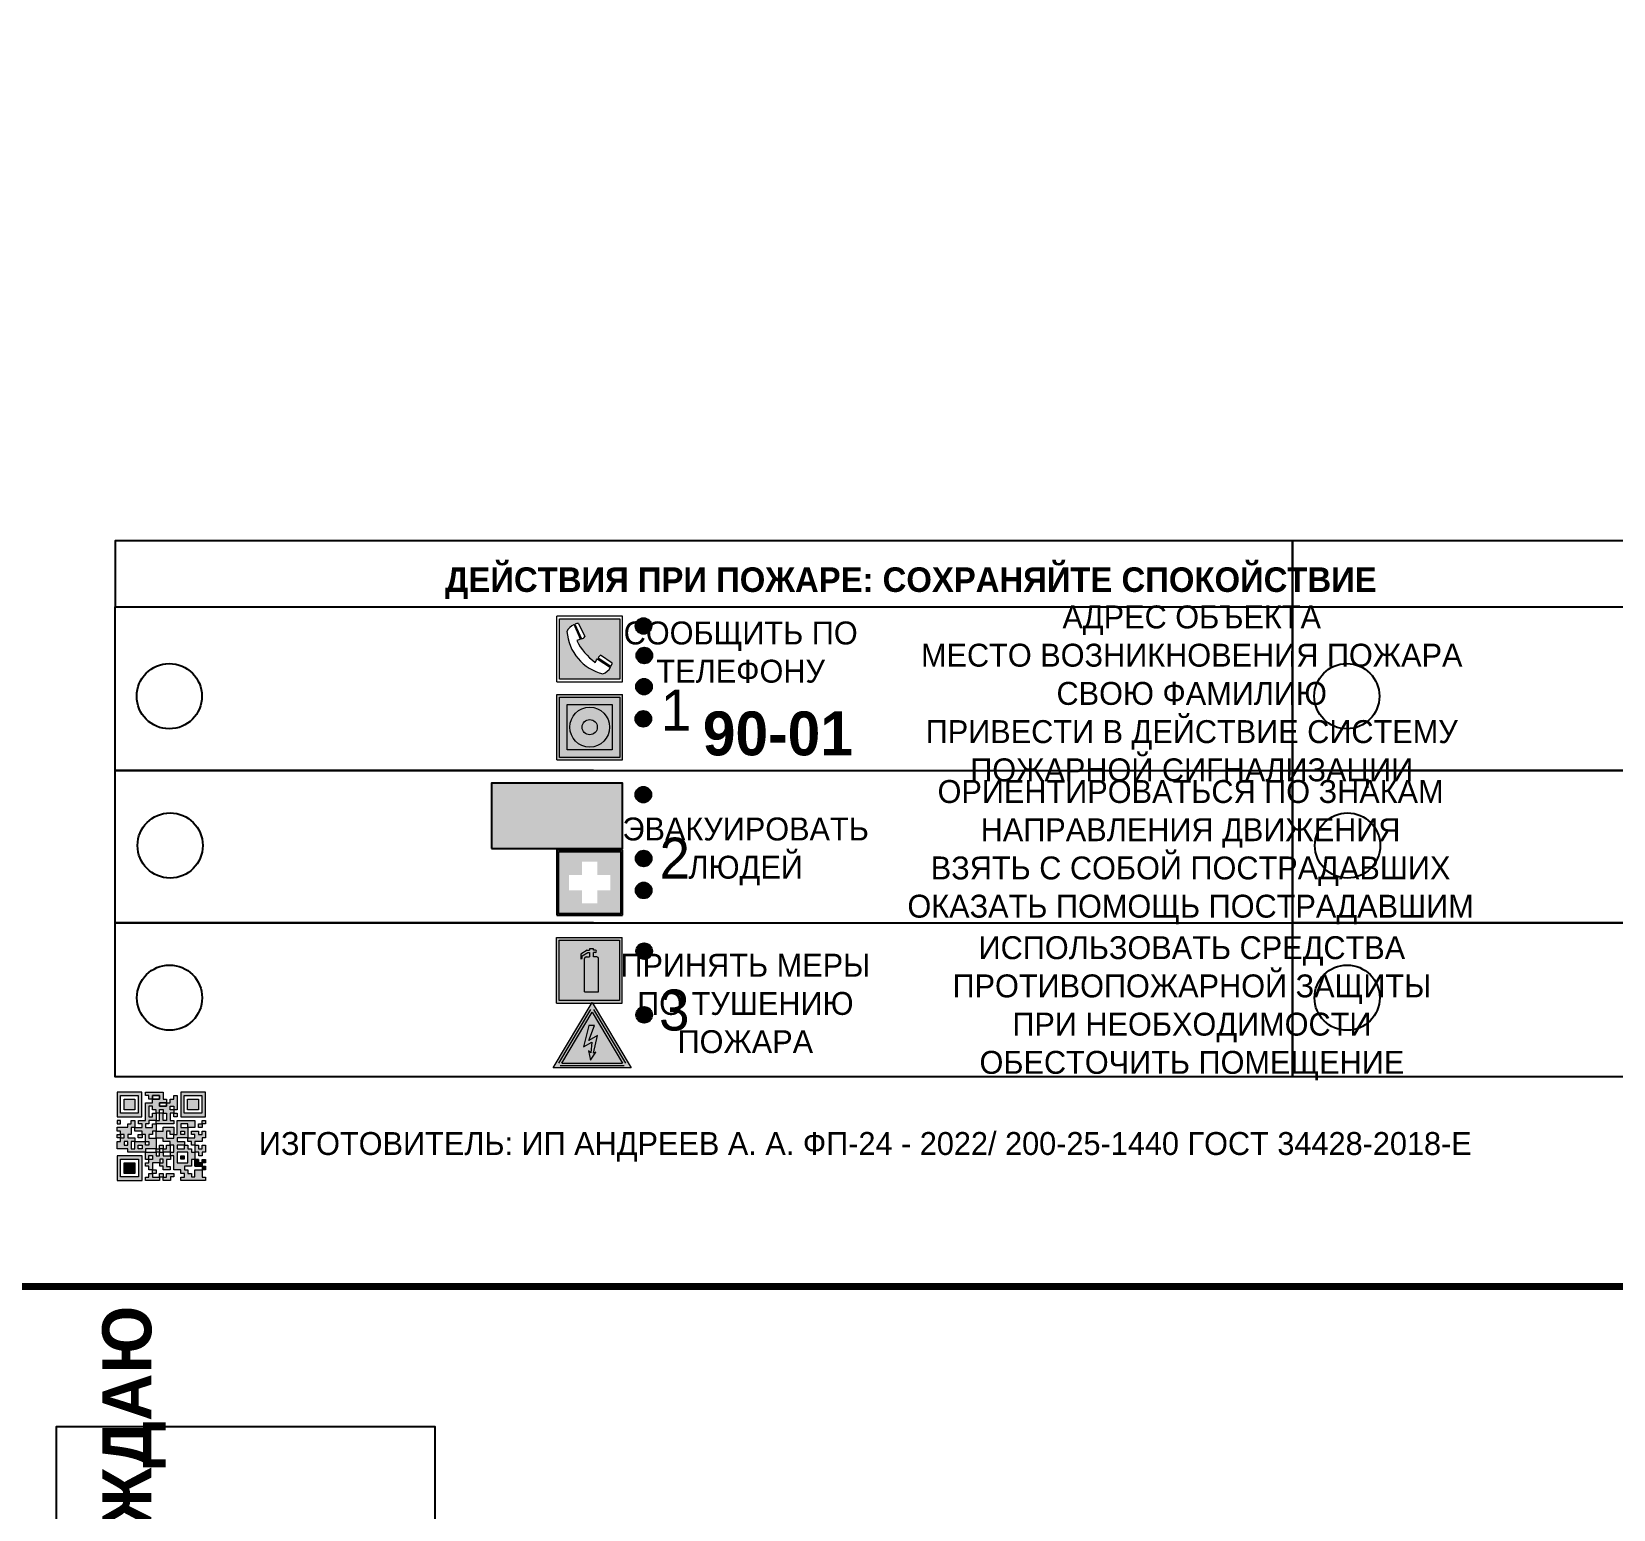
# Model space of a CAD drawing. Header units: millimetres. Extents: x 13114 to 67229, y 22859 to 38520.
# Drawn here: x 24054.3 to 24247.4, y 31263.4 to 31443.8 of the extents above; entities that cross this region are included whole.
import ezdxf

# ---------------------------------------------------------------- set-up
doc = ezdxf.new("R2010")
doc.units = ezdxf.units.MM
doc.styles.add('обычный', font='arial.ttf')

# ---------------------------------------------------------------- blocks, each defined once
blk = doc.blocks.new('A$C3E6D3DDE')
at = {"lineweight": 5}
h = blk.add_hatch(color=40, dxfattribs=at)
h.paths.add_polyline_path([(24.1, 1.45), (16.46, -11.35), (31.74, -11.35)])
h.paths.add_polyline_path([(24.09, -0.46), (30.03, -10.41), (18.14, -10.41)], flags=16)
h.paths.add_polyline_path([(24.54, -3.08), (23.41, -6.02), (25.13, -5.01), (24.33, -8.5), (24.82, -8.27), (23.79, -9.86), (23.4, -8.04), (23.8, -8.43), (24.04, -6.29), (22.39, -7.25), (23.44, -3.08)], flags=0)
h = blk.add_hatch(color=256, dxfattribs=at)
h.paths.add_polyline_path([(24.37, 0.03, 0.567511), (23.82, 0.03), (17.59, -10.4, 0.582454), (17.86, -10.88), (30.32, -10.88, 0.582149), (30.6, -10.4)])
h.paths.add_polyline_path([(24.09, -0.46), (18.14, -10.41), (30.03, -10.41)], flags=16)
h.paths.add_polyline_path([(24.54, -3.08), (23.41, -6.02), (25.13, -5.01), (24.33, -8.5), (24.82, -8.27), (23.79, -9.86), (23.4, -8.04), (23.8, -8.43), (24.04, -6.29), (22.39, -7.25), (23.44, -3.08)], flags=0)
h = blk.add_hatch(color=40, dxfattribs=at)
h.paths.add_polyline_path([(24.09, -0.46), (18.14, -10.41), (30.03, -10.41)])
h.paths.add_polyline_path([(24.82, -8.27), (23.79, -9.86), (23.4, -8.04), (23.8, -8.43), (24.04, -6.29), (22.39, -7.25), (23.44, -3.08), (24.54, -3.08), (23.41, -6.02), (25.13, -5.01), (24.33, -8.5)], flags=16)
at = {"color": 40, "lineweight": 5}
for p, q in [((16.46, -11.35), (24.1, 1.45)), ((24.1, 1.45), (31.74, -11.35))]:
    blk.add_line(p, q, dxfattribs=at)
at = {"lineweight": 5}
for p, q in [((17.59, -10.4), (23.82, 0.03)), ((24.37, 0.03), (30.6, -10.4)), ((18.14, -10.41), (24.09, -0.46)), ((23.44, -3.08), (22.39, -7.25)), ((23.41, -6.02), (24.54, -3.08)), ((24.54, -3.08), (23.44, -3.08)), ((24.09, -0.46), (30.03, -10.41)), ((25.13, -5.01), (23.41, -6.02)), ((24.33, -8.5), (25.13, -5.01)), ((22.39, -7.25), (24.04, -6.29)), ((23.8, -8.43), (23.4, -8.04)), ((23.4, -8.04), (23.79, -9.86)), ((23.79, -9.86), (24.82, -8.27)), ((24.04, -6.29), (23.8, -8.43)), ((24.82, -8.27), (24.33, -8.5)), ((17.86, -10.88), (30.32, -10.88)), ((18.14, -10.41), (30.03, -10.41))]:
    blk.add_line(p, q, dxfattribs=at)
at = {"color": 50, "lineweight": 5}
blk.add_line((31.74, -11.35), (16.46, -11.35), dxfattribs=at)
blk = doc.blocks.new('QR')
at = {"lineweight": 0}
h = blk.add_hatch(color=256, dxfattribs=at)
h.dxf.hatch_style = 1
h.paths.add_polyline_path([(9241.16, 2687.38), (9242.01, 2687.38), (9242.01, 2687.83), (9241.59, 2687.83), (9241.59, 2688.68), (9239.45, 2688.68), (9239.45, 2688.25), (9239.86, 2688.25), (9239.86, 2687.83), (9240.29, 2687.83), (9240.29, 2688.25), (9241.16, 2688.25), (9241.16, 2687.83), (9240.29, 2687.83), (9240.29, 2687.38), (9239.45, 2687.38), (9239.45, 2685.22), (9238.57, 2685.22), (9238.57, 2684.8), (9239.02, 2684.8), (9239.02, 2684.37), (9238.13, 2684.37), (9238.13, 2683.92), (9239.02, 2683.92), (9239.02, 2683.5), (9239.44, 2683.5), (9239.44, 2682.64), (9239.87, 2682.64), (9239.87, 2682.18), (9239.44, 2682.18), (9239.44, 2682.64), (9238.13, 2682.64), (9238.13, 2681.76), (9237.71, 2681.76), (9237.71, 2682.64), (9238.13, 2682.64), (9238.13, 2683.07), (9237.27, 2683.07), (9237.27, 2683.51), (9237.71, 2683.51), (9237.71, 2684.37), (9238.13, 2684.37), (9238.13, 2685.22), (9237.71, 2685.22), (9237.71, 2684.8), (9237.28, 2684.8), (9237.28, 2684.38), (9235.98, 2684.38), (9235.98, 2683.92), (9236.4, 2683.92), (9236.4, 2683.49), (9236.84, 2683.49), (9236.84, 2683.07), (9236.4, 2683.07), (9236.4, 2682.64), (9235.98, 2682.64), (9235.98, 2681.76), (9237.29, 2681.76), (9237.29, 2681.33), (9239.43, 2681.33), (9239.43, 2681.76), (9240.74, 2681.76), (9240.74, 2683.05), (9239.87, 2683.05), (9239.87, 2683.5), (9240.29, 2683.5), (9240.29, 2683.91), (9240.74, 2683.91), (9240.74, 2684.81), (9240.29, 2684.81), (9240.29, 2684.79), (9240.29, 2684.37), (9239.45, 2684.37), (9239.45, 2684.8), (9239.87, 2684.8), (9239.87, 2685.21), (9240.74, 2685.21), (9240.74, 2686.1), (9240.29, 2686.1), (9240.29, 2685.64), (9239.86, 2685.64), (9239.86, 2686.95), (9240.29, 2686.95), (9240.29, 2686.52), (9240.74, 2686.52), (9240.74, 2686.1), (9241.16, 2686.1), (9241.16, 2686.53), (9241.59, 2686.53), (9241.59, 2686.1), (9242.02, 2686.1), (9242.02, 2685.21), (9241.59, 2685.21), (9241.59, 2686.1), (9241.16, 2686.1), (9241.16, 2685.21), (9240.74, 2685.21), (9240.74, 2684.81), (9242.89, 2684.81), (9242.89, 2685.22), (9242.47, 2685.22), (9242.47, 2686.11), (9242.89, 2686.11), (9242.89, 2686.52), (9242.46, 2686.52), (9242.46, 2686.95), (9242.89, 2686.95), (9242.89, 2686.52), (9243.32, 2686.52), (9243.32, 2688.26), (9242.9, 2688.26), (9242.9, 2687.83), (9242.47, 2687.83), (9242.47, 2687.38), (9242.01, 2687.38), (9242.01, 2686.94), (9241.16, 2686.94)])
h.paths.add_polyline_path([(9239.02, 2682.18), (9239.02, 2681.76), (9238.54, 2681.76), (9238.54, 2682.18)], flags=16)
h.paths.add_polyline_path([(9237.27, 2682.65), (9237.27, 2682.19), (9236.83, 2682.19), (9236.83, 2682.65)], flags=16)
h = blk.add_hatch(color=256, dxfattribs=at)
h.dxf.hatch_style = 1
h.paths.add_polyline_path([(9238.15, 2687.83), (9236.83, 2687.83), (9236.83, 2686.52), (9238.15, 2686.52)], flags=0)
h.paths.add_polyline_path([(9239.01, 2685.65), (9239.01, 2688.68), (9235.98, 2688.68), (9235.98, 2685.65)])
h.paths.add_polyline_path([(9236.41, 2686.1), (9236.41, 2688.26), (9238.56, 2688.26), (9238.56, 2686.1)], flags=16)
h.paths.add_polyline_path([(9236.83, 2686.52), (9236.83, 2687.83), (9238.15, 2687.83), (9238.15, 2686.52)], flags=0)
h = blk.add_hatch(color=256, dxfattribs=at)
h.dxf.hatch_style = 1
h.paths.add_polyline_path([(9238.15, 2686.52), (9238.15, 2687.83), (9236.83, 2687.83), (9236.83, 2686.52)])
h.paths.add_polyline_path([(9245.91, 2686.52), (9245.91, 2687.83), (9244.59, 2687.83), (9244.59, 2686.52)], flags=0)
h.paths.add_polyline_path([(9246.77, 2685.65), (9246.77, 2688.68), (9243.74, 2688.68), (9243.74, 2685.65)])
h.paths.add_polyline_path([(9244.17, 2686.1), (9244.17, 2688.26), (9246.32, 2688.26), (9246.32, 2686.1)], flags=16)
h.paths.add_polyline_path([(9244.59, 2686.52), (9244.59, 2687.83), (9245.91, 2687.83), (9245.91, 2686.52)], flags=0)
h = blk.add_hatch(color=256, dxfattribs=at)
h.dxf.hatch_style = 1
h.paths.add_polyline_path([(9240.75, 2681.76), (9240.75, 2681.35), (9241.17, 2681.35), (9241.17, 2681.76)])
h.paths.add_polyline_path([(9241.6, 2682.18), (9241.17, 2682.18), (9241.17, 2681.76), (9241.6, 2681.76)])
h.paths.add_polyline_path([(9242.47, 2681.34), (9242.47, 2682.19), (9242.02, 2682.19), (9242.02, 2681.76), (9241.6, 2681.76), (9241.6, 2681.34)])
h.paths.add_polyline_path([(9239.87, 2678.3), (9239.44, 2678.3), (9239.44, 2677.89), (9241.17, 2677.89), (9241.17, 2678.3), (9240.28, 2678.3), (9240.28, 2678.73), (9239.87, 2678.73)])
h.paths.add_polyline_path([(9240.75, 2678.73), (9240.75, 2679.19), (9240.28, 2679.19), (9240.28, 2678.73)])
h.paths.add_polyline_path([(9241.6, 2678.73), (9241.17, 2678.73), (9241.17, 2678.3), (9241.6, 2678.3)])
h.paths.add_polyline_path([(9242.02, 2678.3), (9241.6, 2678.3), (9241.6, 2677.89), (9242.48, 2677.89), (9242.48, 2678.31), (9242.9, 2678.31), (9242.9, 2678.73), (9242.02, 2678.73)])
h.paths.add_polyline_path([(9246.36, 2684.37), (9246.36, 2684.79), (9245.93, 2684.79), (9245.93, 2684.37)])
h.paths.add_polyline_path([(9246.78, 2685.2), (9246.36, 2685.2), (9246.36, 2684.79), (9246.78, 2684.79)])
h.paths.add_polyline_path([(9245.91, 2687.83), (9244.59, 2687.83), (9244.59, 2686.52), (9245.91, 2686.52)])
h = blk.add_hatch(color=256, dxfattribs=at)
h.dxf.hatch_style = 1
h.paths.add_polyline_path([(9243.32, 2686.11), (9242.89, 2686.11), (9242.89, 2685.64), (9243.32, 2685.64)])
h.paths.add_polyline_path([(9239.02, 2683.07), (9239.02, 2683.5), (9238.56, 2683.5), (9238.56, 2683.07)])
h.paths.add_polyline_path([(9236.4, 2684.8), (9236.4, 2685.22), (9235.98, 2685.22), (9235.98, 2684.8)])
h.paths.add_polyline_path([(9236.4, 2683.07), (9236.4, 2683.49), (9235.98, 2683.49), (9235.98, 2683.07)])
h = blk.add_hatch(color=256, dxfattribs=at)
h.dxf.hatch_style = 1
h.paths.add_polyline_path([(9243.32, 2682.64), (9243.32, 2683.07), (9244.62, 2683.07), (9244.62, 2684.37), (9243.74, 2684.37), (9243.74, 2684.8), (9244.62, 2684.8), (9244.62, 2684.37), (9245.48, 2684.37), (9245.48, 2685.22), (9243.32, 2685.22), (9243.32, 2683.5), (9242.89, 2683.5), (9242.89, 2683.06), (9242.01, 2683.06), (9242.01, 2683.91), (9242.47, 2683.91), (9242.47, 2683.5), (9242.89, 2683.5), (9242.89, 2684.38), (9241.59, 2684.38), (9241.59, 2683.91), (9240.74, 2683.91), (9240.74, 2683.05), (9241.59, 2683.05), (9241.59, 2682.64), (9242.47, 2682.64), (9242.47, 2682.19), (9242.91, 2682.19), (9242.91, 2681.34), (9242.48, 2681.34), (9242.48, 2680.91), (9242.91, 2680.91), (9242.91, 2679.17), (9243.75, 2679.17), (9243.75, 2678.73), (9244.2, 2678.73), (9244.2, 2678.3), (9243.75, 2678.3), (9243.75, 2677.88), (9246.78, 2677.88), (9246.78, 2678.3), (9246.35, 2678.3), (9246.35, 2679.19), (9245.48, 2679.19), (9245.48, 2678.31), (9245.05, 2678.31), (9245.05, 2678.73), (9244.62, 2678.73), (9244.62, 2679.19), (9244.2, 2679.19), (9244.2, 2679.61), (9245.05, 2679.61), (9245.05, 2680.46), (9245.48, 2680.46), (9245.48, 2681.34), (9245.04, 2681.34), (9245.04, 2681.76), (9244.63, 2681.76), (9244.63, 2682.19), (9244.21, 2682.19), (9244.21, 2681.76), (9243.32, 2681.76), (9243.32, 2682.19), (9244.21, 2682.19), (9244.21, 2682.64)])
h.paths.add_polyline_path([(9243.75, 2683.49), (9243.75, 2683.92), (9244.21, 2683.92), (9244.21, 2683.49)], flags=16)
h.paths.add_polyline_path([(9243.32, 2681.34), (9244.63, 2681.34), (9244.63, 2680.04), (9243.32, 2680.04)], flags=16)
h.paths.add_polyline_path([(9243.76, 2680.89), (9244.18, 2680.89), (9244.18, 2680.48), (9243.76, 2680.48)], flags=0)
h = blk.add_hatch(color=256, dxfattribs=at)
h.dxf.hatch_style = 1
h.paths.add_polyline_path([(9246.36, 2683.07), (9246.78, 2683.07), (9246.78, 2683.92), (9246.36, 2683.92), (9246.36, 2683.49), (9245.92, 2683.49), (9245.92, 2683.92), (9245.06, 2683.92), (9245.06, 2683.49), (9245.48, 2683.49), (9245.48, 2683.07), (9244.62, 2683.07), (9244.62, 2682.65), (9245.05, 2682.65), (9245.05, 2682.18), (9245.48, 2682.18), (9245.48, 2682.65), (9246.36, 2682.65)])
h.paths.add_polyline_path([(9246.78, 2682.18), (9246.36, 2682.18), (9246.36, 2681.75), (9245.92, 2681.75), (9245.92, 2682.18), (9245.48, 2682.18), (9245.48, 2681.34), (9245.48, 2681.34), (9245.94, 2681.34), (9245.94, 2680.91), (9246.36, 2680.91), (9246.36, 2681.34), (9246.78, 2681.34)])
h = blk.add_hatch(color=256, dxfattribs=at)
h.dxf.hatch_style = 1
h.paths.add_polyline_path([(9235.98, 2680.9), (9235.98, 2677.86), (9239.02, 2677.86), (9239.02, 2680.9)])
h.paths.add_polyline_path([(9238.57, 2680.48), (9238.57, 2678.32), (9236.41, 2678.32), (9236.41, 2680.48)], flags=16)
h.paths.add_polyline_path([(9238.15, 2680.05), (9238.15, 2678.74), (9236.83, 2678.74), (9236.83, 2680.05)], flags=0)
h = blk.add_hatch(color=256, dxfattribs=at)
h.dxf.hatch_style = 1
h.paths.add_polyline_path([(9242.02, 2680.46), (9242.48, 2680.46), (9242.48, 2680.91), (9241.58, 2680.91), (9241.58, 2681.35), (9241.17, 2681.35), (9241.17, 2680.91), (9240.75, 2680.91), (9240.75, 2681.33), (9239.43, 2681.33), (9239.43, 2680.46), (9239.86, 2680.46), (9239.86, 2680.92), (9240.3, 2680.92), (9240.3, 2680.46), (9239.86, 2680.46), (9239.86, 2680.04), (9239.44, 2680.04), (9239.44, 2679.62), (9239.86, 2679.62), (9239.86, 2679.19), (9240.29, 2679.19), (9240.29, 2680.03), (9241.18, 2680.03), (9241.18, 2680.47), (9241.6, 2680.47), (9241.6, 2680.03), (9241.18, 2680.03), (9241.18, 2679.61), (9241.6, 2679.61), (9241.6, 2679.19), (9242.47, 2679.19), (9242.47, 2679.6), (9242.02, 2679.6)])
h = blk.add_hatch(color=256, dxfattribs=at)
h.dxf.hatch_style = 1
h.paths.add_polyline_path([(9244.18, 2680.48), (9244.18, 2680.89), (9243.76, 2680.89), (9243.76, 2680.48)])
h = blk.add_hatch(color=256, dxfattribs=at)
h.dxf.hatch_style = 1
h.paths.add_polyline_path([(9238.15, 2680.05), (9236.83, 2680.05), (9236.83, 2678.74), (9238.15, 2678.74)])
h = blk.add_hatch(color=256, dxfattribs=at)
h.dxf.hatch_style = 1
h.paths.add_polyline_path([(9245.93, 2680.04), (9245.93, 2680.46), (9245.48, 2680.46), (9245.48, 2679.62), (9246.35, 2679.62), (9246.35, 2680.04)])
h.paths.add_polyline_path([(9246.78, 2680.04), (9246.78, 2680.46), (9246.35, 2680.46), (9246.35, 2680.04)])
h.paths.add_polyline_path([(9246.78, 2679.18), (9246.78, 2679.62), (9246.35, 2679.62), (9246.35, 2679.18)])
for points in [[(9237.71, 2685.22), (9238.13, 2685.22), (9238.13, 2684.37), (9237.71, 2684.37), (9237.71, 2683.51), (9237.27, 2683.51), (9237.27, 2683.07), (9238.13, 2683.07), (9238.13, 2682.64), (9237.71, 2682.64), (9237.71, 2681.76), (9238.13, 2681.76), (9238.13, 2682.64), (9239.44, 2682.64), (9239.44, 2683.5), (9239.02, 2683.5), (9239.02, 2683.07), (9238.56, 2683.07), (9238.56, 2683.5), (9239.02, 2683.5), (9239.02, 2683.92), (9238.13, 2683.92), (9238.13, 2684.37), (9239.02, 2684.37), (9239.02, 2684.8), (9238.57, 2684.8), (9238.57, 2685.22), (9239.45, 2685.22), (9239.45, 2687.38), (9240.29, 2687.38), (9240.29, 2687.83), (9239.86, 2687.83), (9239.86, 2688.25), (9239.45, 2688.25), (9239.45, 2688.68), (9241.59, 2688.68), (9241.59, 2687.83), (9242.01, 2687.83), (9242.01, 2687.38), (9242.47, 2687.38), (9242.47, 2687.83), (9242.9, 2687.83), (9242.9, 2688.26), (9243.32, 2688.26), (9243.32, 2686.52), (9242.89, 2686.52), (9242.89, 2686.11), (9243.32, 2686.11), (9243.32, 2685.64), (9242.89, 2685.64), (9242.89, 2686.11), (9242.47, 2686.11), (9242.47, 2685.22), (9242.89, 2685.22), (9242.89, 2684.81), (9240.74, 2684.81), (9240.74, 2683.91), (9241.59, 2683.91), (9241.59, 2684.38), (9242.89, 2684.38), (9242.89, 2683.5), (9242.47, 2683.5), (9242.47, 2683.91), (9242.01, 2683.91), (9242.01, 2683.06), (9242.89, 2683.06), (9242.89, 2683.5), (9243.32, 2683.5), (9243.32, 2685.22), (9245.48, 2685.22), (9245.48, 2684.37), (9244.62, 2684.37), (9244.62, 2683.07), (9245.48, 2683.07), (9245.48, 2683.49), (9245.06, 2683.49), (9245.06, 2683.92), (9245.92, 2683.92), (9245.92, 2683.49), (9246.36, 2683.49), (9246.36, 2683.92), (9246.78, 2683.92), (9246.78, 2683.07), (9246.36, 2683.07), (9246.36, 2682.65), (9245.48, 2682.65), (9245.48, 2682.18), (9245.92, 2682.18), (9245.92, 2681.75), (9246.36, 2681.75), (9246.36, 2682.18), (9246.78, 2682.18), (9246.78, 2681.34), (9246.36, 2681.34), (9246.36, 2680.91), (9245.94, 2680.91), (9245.94, 2681.34), (9245.48, 2681.34), (9245.48, 2680.46), (9245.93, 2680.46), (9245.93, 2680.04), (9246.35, 2680.04), (9246.35, 2680.46), (9246.78, 2680.46), (9246.78, 2680.04), (9246.78, 2680.04), (9246.35, 2680.04), (9246.35, 2679.62), (9246.78, 2679.62), (9246.78, 2679.18), (9246.35, 2679.18), (9246.35, 2678.3), (9246.78, 2678.3), (9246.78, 2677.88), (9243.75, 2677.88), (9243.75, 2678.3), (9244.2, 2678.3), (9244.2, 2678.73), (9243.75, 2678.73), (9243.75, 2679.17), (9242.91, 2679.17), (9242.91, 2680.91), (9242.48, 2680.91), (9242.48, 2680.46), (9242.02, 2680.46), (9242.02, 2679.6), (9242.47, 2679.6), (9242.47, 2679.19), (9241.6, 2679.19), (9241.6, 2679.61), (9241.18, 2679.61), (9241.18, 2680.03), (9240.29, 2680.03), (9240.29, 2679.19), (9240.75, 2679.19), (9240.75, 2678.73), (9240.28, 2678.73), (9240.28, 2678.3), (9241.17, 2678.3), (9241.17, 2678.73), (9241.6, 2678.73), (9241.6, 2678.3), (9242.02, 2678.3), (9242.02, 2678.73), (9242.9, 2678.73), (9242.9, 2678.31), (9242.48, 2678.31), (9242.48, 2677.89), (9241.6, 2677.89), (9241.6, 2678.3), (9241.17, 2678.3), (9241.17, 2677.89), (9239.44, 2677.89), (9239.44, 2678.3), (9239.87, 2678.3), (9239.87, 2678.73), (9240.28, 2678.73), (9240.28, 2679.19), (9240.29, 2679.19), (9239.86, 2679.19), (9239.86, 2679.62), (9239.44, 2679.62), (9239.44, 2680.04), (9239.86, 2680.04), (9239.86, 2680.46), (9239.43, 2680.46), (9239.43, 2681.33), (9237.29, 2681.33), (9237.29, 2681.76), (9235.98, 2681.76), (9235.98, 2682.64), (9236.4, 2682.64), (9236.4, 2683.07), (9235.98, 2683.07), (9235.98, 2683.49), (9236.4, 2683.49), (9236.4, 2683.92), (9235.98, 2683.92), (9235.98, 2684.38), (9237.28, 2684.38), (9237.28, 2684.8), (9237.71, 2684.8), (9237.71, 2685.22), (9237.92, 2685.22)], [(9240.74, 2686.1), (9240.74, 2686.52), (9240.29, 2686.52), (9240.29, 2686.95), (9239.86, 2686.95), (9239.86, 2685.64), (9240.29, 2685.64), (9240.29, 2686.1), (9240.74, 2686.1), (9240.74, 2686.52)], [(9240.74, 2685.21), (9239.87, 2685.21), (9239.87, 2684.8), (9239.45, 2684.8), (9239.45, 2684.37), (9240.29, 2684.37), (9240.29, 2684.79), (9240.29, 2684.81), (9240.74, 2684.81), (9240.74, 2685.21), (9239.87, 2685.21)], [(9244.62, 2684.37), (9244.62, 2684.8), (9243.74, 2684.8), (9243.74, 2684.37), (9244.62, 2684.37)], [(9240.74, 2683.05), (9240.74, 2681.76), (9239.43, 2681.76), (9239.43, 2681.33), (9240.75, 2681.33), (9240.75, 2681.35), (9240.75, 2680.91), (9241.17, 2680.91), (9241.17, 2681.35), (9241.58, 2681.35), (9241.58, 2680.91), (9242.48, 2680.91), (9242.48, 2681.34), (9242.91, 2681.34), (9242.91, 2682.19), (9242.47, 2682.19), (9242.47, 2682.64), (9241.59, 2682.64), (9241.59, 2683.05), (9240.74, 2683.05)], [(9240.74, 2683.91), (9240.29, 2683.91), (9240.29, 2683.5), (9239.87, 2683.5), (9239.87, 2683.05), (9240.74, 2683.05), (9240.74, 2683.91)], [(9244.62, 2683.07), (9243.32, 2683.07), (9243.32, 2682.64), (9244.21, 2682.64), (9244.21, 2682.19), (9243.32, 2682.19), (9243.32, 2681.76), (9244.21, 2681.76), (9244.21, 2682.19), (9244.63, 2682.19), (9244.63, 2681.76), (9245.04, 2681.76), (9245.04, 2681.34), (9245.48, 2681.34)], [(9245.48, 2682.18), (9245.05, 2682.18), (9245.05, 2682.65), (9244.62, 2682.65), (9244.62, 2683.07)], [(9239.86, 2680.46), (9239.86, 2680.92), (9240.3, 2680.92), (9240.3, 2680.46), (9239.86, 2680.46)], [(9241.6, 2681.76), (9242.02, 2681.76), (9242.02, 2682.19), (9242.47, 2682.19), (9242.47, 2681.34), (9241.6, 2681.34), (9241.6, 2681.76)], [(9245.48, 2682.18), (9245.48, 2681.34)], [(9245.48, 2680.46), (9245.05, 2680.46), (9245.05, 2679.61), (9244.2, 2679.61), (9244.2, 2679.19), (9244.62, 2679.19), (9244.62, 2678.73), (9245.05, 2678.73), (9245.05, 2678.31), (9245.48, 2678.31), (9245.48, 2679.19), (9246.35, 2679.19), (9246.35, 2679.07)], [(9246.35, 2679.62), (9245.48, 2679.62), (9245.48, 2680.46)], [(9245.48, 2680.46), (9245.48, 2679.62), (9246.35, 2679.62), (9246.35, 2680.04), (9245.93, 2680.04), (9245.93, 2680.46), (9245.48, 2680.46), (9245.48, 2679.62)], [(9246.35, 2679.62), (9246.35, 2679.18)]]:
    blk.add_lwpolyline(points, dxfattribs=at)
for points in [[(9235.98, 2685.65), (9239.01, 2685.65), (9239.01, 2688.68), (9235.98, 2688.68)], [(9236.41, 2688.26), (9238.56, 2688.26), (9238.56, 2686.1), (9236.41, 2686.1)], [(9240.29, 2687.83), (9241.16, 2687.83), (9241.16, 2688.25), (9240.29, 2688.25)], [(9240.29, 2688.25), (9241.16, 2688.25), (9241.16, 2687.83), (9240.29, 2687.83)], [(9243.74, 2685.65), (9246.77, 2685.65), (9246.77, 2688.68), (9243.74, 2688.68)], [(9244.17, 2688.26), (9246.32, 2688.26), (9246.32, 2686.1), (9244.17, 2686.1)], [(9236.83, 2687.83), (9238.15, 2687.83), (9238.15, 2686.52), (9236.83, 2686.52)], [(9242.01, 2687.38), (9241.16, 2687.38), (9241.16, 2686.94), (9242.01, 2686.94)], [(9241.16, 2687.38), (9242.01, 2687.38), (9242.01, 2686.94), (9241.16, 2686.94)], [(9241.16, 2686.53), (9241.59, 2686.53), (9241.59, 2686.1), (9241.16, 2686.1)], [(9242.89, 2686.52), (9242.46, 2686.52), (9242.46, 2686.95), (9242.89, 2686.95)], [(9244.59, 2687.83), (9245.91, 2687.83), (9245.91, 2686.52), (9244.59, 2686.52)], [(9235.98, 2684.8), (9236.4, 2684.8), (9236.4, 2685.22), (9235.98, 2685.22)], [(9241.16, 2686.1), (9240.74, 2686.1), (9240.74, 2685.21), (9241.16, 2685.21)], [(9241.59, 2686.1), (9242.02, 2686.1), (9242.02, 2685.21), (9241.59, 2685.21)], [(9245.93, 2684.79), (9246.36, 2684.79), (9246.36, 2684.37), (9245.93, 2684.37)], [(9246.36, 2685.2), (9246.78, 2685.2), (9246.78, 2684.79), (9246.36, 2684.79)], [(9236.4, 2683.07), (9236.84, 2683.07), (9236.84, 2683.49), (9236.4, 2683.49)], [(9236.83, 2682.19), (9237.27, 2682.19), (9237.27, 2682.65), (9236.83, 2682.65)], [(9239.44, 2682.64), (9239.87, 2682.64), (9239.87, 2682.18), (9239.44, 2682.18)], [(9243.75, 2683.92), (9244.21, 2683.92), (9244.21, 2683.49), (9243.75, 2683.49)], [(9235.98, 2677.86), (9239.02, 2677.86), (9239.02, 2680.9), (9235.98, 2680.9)], [(9238.54, 2682.18), (9239.02, 2682.18), (9239.02, 2681.76), (9238.54, 2681.76)], [(9240.75, 2681.76), (9241.17, 2681.76), (9241.17, 2681.35), (9240.75, 2681.35)], [(9241.17, 2682.18), (9241.6, 2682.18), (9241.6, 2681.76), (9241.17, 2681.76)], [(9243.32, 2680.04), (9244.63, 2680.04), (9244.63, 2681.34), (9243.32, 2681.34)], [(9243.76, 2680.89), (9244.18, 2680.89), (9244.18, 2680.48), (9243.76, 2680.48)], [(9236.41, 2680.48), (9238.57, 2680.48), (9238.57, 2678.32), (9236.41, 2678.32)], [(9236.83, 2680.05), (9238.15, 2680.05), (9238.15, 2678.74), (9236.83, 2678.74)], [(9241.18, 2680.03), (9241.6, 2680.03), (9241.6, 2680.47), (9241.18, 2680.47)]]:
    blk.add_lwpolyline(points, close=True, dxfattribs=at)
blk = doc.blocks.new('A$C456E1F9C')
at = {"lineweight": 5}
h = blk.add_hatch(color=242, dxfattribs=at)
h.paths.add_polyline_path([(0.51, -1.47), (0.51, -13.26), (12.29, -13.26), (12.29, -1.47)])
h.paths.add_polyline_path([(5.42, -4.95, -0.254479), (4.78, -5.4), (3.52, -2.53, -0.209735), (4.23, -2.4)], flags=16)
h.paths.add_polyline_path([(8.53, -8.6), (10.87, -10.17), (10.54, -10.76), (8.03, -9.13, -0.192251)], flags=16)
h.paths.add_polyline_path([(4.61, -5.49, 0.005518), (3.87, -5.72, 0.128647), (7.49, -10.01, 0.00809), (7.83, -9.33), (10.47, -10.97, -0.16736), (8.99, -12.25, -0.327862), (1.95, -3.95, -0.166952), (3.36, -2.62)], flags=16)
at = {"color": 242, "lineweight": 5}
for p, q in [((0, -13.77), (0, -0.97)), ((12.8, -0.97), (0, -0.97)), ((4.61, -5.49), (3.36, -2.62)), ((3.52, -2.53), (4.78, -5.4)), ((4.23, -2.4), (5.42, -4.95)), ((12.8, -13.77), (12.8, -0.97)), ((8.03, -9.13), (10.54, -10.76)), ((10.81, -10.12), (8.53, -8.6)), ((7.83, -9.33), (10.47, -10.97)), ((10.54, -10.76), (10.8, -10.3)), ((10.8, -10.3), (10.81, -10.12)), ((0, -13.77), (12.8, -13.77))]:
    blk.add_line(p, q, dxfattribs=at)
blk.add_lwpolyline([(0.51, -1.47), (12.29, -1.47), (12.29, -13.26), (0.51, -13.26)], close=True, dxfattribs=at)
for centre, radius, start, end in [((4.59, -5.34), 2.99, 114.2845, 152.1974), ((4.02, -3.27), 0.891, 76.3284, 123.7092), ((11.12, -3.31), 9.19, 183.9915, 256.6009), ((14.98, -39.1), 35.17, 107.1487, 108.4135), ((13.86, -0.94), 11.08, 205.5536, 234.8762), ((4.68, -4.59), 0.824, 276.9621, 334.0723), ((8.94, -9.5), 0.989, 114.4092, 157.9388), ((-13.31, 0.8), 23.44, 332.5487, 334.4027), ((7.87, -9.46), 3, 291.9291, 329.9329)]:
    blk.add_arc(centre, radius, start, end, dxfattribs=at)
blk = doc.blocks.new('A$C54414219')
at = {"true_color": 0xffffff}
h = blk.add_hatch(color=7, dxfattribs=at)
h.paths.add_polyline_path([(2.39, -9.45), (2.39, -18.3), (11.23, -18.3), (11.23, -9.45)], flags=0)
h.paths.add_polyline_path([(10.71, -13.87, -1), (2.92, -13.87, -1)], flags=0)
h.paths.add_polyline_path([(8.3, -13.87, -1), (5.33, -13.87, -1)], flags=0)
h.paths.add_polyline_path([(0.41, -7.47), (0.41, -20.27), (13.21, -20.27), (13.21, -7.47)])
h.paths.add_polyline_path([(0.92, -19.77), (12.71, -19.77), (12.71, -7.98), (0.92, -7.98)], flags=16)
h.paths.add_polyline_path([(11.23, -9.45), (11.23, -18.3), (2.39, -18.3), (2.39, -9.45)], flags=0)
at = {"lineweight": 5}
h = blk.add_hatch(color=242, dxfattribs=at)
h.paths.add_polyline_path([(12.71, -7.98), (0.92, -7.98), (0.92, -19.77), (12.71, -19.77)])
h.paths.add_polyline_path([(11.23, -18.3), (2.39, -18.3), (2.39, -9.45), (11.23, -9.45)], flags=16)
h.paths.add_polyline_path([(10.71, -13.87, -1), (2.92, -13.87, -1)], flags=0)
h.paths.add_polyline_path([(8.3, -13.87, -1), (5.33, -13.87, -1)], flags=0)
at = {"true_color": 0xffffff}
h = blk.add_hatch(color=7, dxfattribs=at)
h.paths.add_polyline_path([(2.39, -9.45), (2.39, -18.3), (11.23, -18.3), (11.23, -9.45)])
h.paths.add_polyline_path([(10.71, -13.87, -1), (2.92, -13.87, -1)], flags=16)
h.paths.add_polyline_path([(8.3, -13.87, -1), (5.33, -13.87, -1)], flags=0)
at = {"lineweight": 5}
h = blk.add_hatch(color=242, dxfattribs=at)
h.paths.add_polyline_path([(2.92, -13.87, 1), (10.71, -13.87, 1)])
h.paths.add_polyline_path([(8.3, -13.87, -1), (5.33, -13.87, -1)], flags=16)
at = {"color": 242, "lineweight": 5}
for p, q in [((0.41, -20.27), (0.41, -7.47)), ((0.41, -7.47), (13.21, -7.47)), ((0.41, -7.47), (13.21, -7.47)), ((13.21, -20.27), (13.21, -7.47)), ((0.41, -20.27), (13.21, -20.27))]:
    blk.add_line(p, q, dxfattribs=at)
for points in [[(0.92, -7.98), (12.71, -7.98), (12.71, -19.77), (0.92, -19.77)], [(2.39, -9.45), (11.23, -9.45), (11.23, -18.3), (2.39, -18.3)]]:
    blk.add_lwpolyline(points, close=True, dxfattribs=at)
for radius in [3.89, 1.49]:
    blk.add_circle((6.81, -13.87), radius, dxfattribs=at)
blk = doc.blocks.new('A$C32E8229D')
at = {"true_color": 0xffffff}
blk.add_hatch(color=7, dxfattribs=at).paths.add_polyline_path([(0, 0), (0, -8), (16, -8), (16, 0)])
h = blk.add_hatch(color=126)
h.paths.add_polyline_path([(0.2, -0.2), (15.8, -0.2), (15.8, -7.8), (0.2, -7.8)])
h.paths.add_polyline_path([(13.49, -2.05), (12.08, -2.05), (11.37, -2.63, 0.162397), (11.29, -2.84), (11.29, -3.63), (10.35, -3.63), (10.35, -4.05), (11.68, -4.05), (11.68, -3.48), (12.26, -4.28), (11.29, -5.1), (11.29, -6.78), (11.85, -6.78), (11.85, -5.44), (12.8, -4.64), (12.8, -5.94), (14.46, -5.94), (14.46, -5.39), (13.45, -5.39), (13.45, -3.97), (12.46, -2.59), (13.15, -2.59), (13.69, -3.34), (14.18, -3)], flags=16)
h.paths.add_polyline_path([(10.74, -1.82, 1), (11.8, -1.82, 1)], flags=16)
h.paths.add_polyline_path([(9.39, -3.59), (5.99, -3.59), (6.56, -3.03), (5.91, -3.03), (5.1, -3.83), (5.91, -4.64), (6.56, -4.64), (5.99, -4.09), (9.39, -4.09)], flags=16)
h.paths.add_polyline_path([(4.29, -1.08), (1.72, -1.08), (1.72, -6.6), (4.29, -6.6)], flags=16)
at = {"color": 126}
blk.add_lwpolyline([(16, -8), (0, -8), (0, 0), (16, 0)], close=True, dxfattribs=at)
blk = doc.blocks.new('A$C18900ED3')
h = blk.add_hatch(color=126)
h.paths.add_polyline_path([(-0.18, -0.18), (-7.02, -0.18), (-7.02, -7.02), (-0.18, -7.02)])
h.paths.add_polyline_path([(-5.89, -4.46), (-5.89, -2.77), (-4.46, -2.77), (-4.46, -1.31), (-2.77, -1.31), (-2.77, -2.77), (-1.33, -2.77), (-1.33, -4.46), (-2.77, -4.46), (-2.77, -5.89), (-4.46, -5.89), (-4.46, -4.46)], flags=16)
at = {"color": 126}
for p, q in [((-7.2, 0), (-7.2, -7.2)), ((0, 0), (-7.2, 0)), ((0, -7.2), (0, 0)), ((-7.02, -7.02), (-7.02, -0.18)), ((-7.02, -0.18), (-0.18, -0.18)), ((-0.18, -0.18), (-0.18, -7.02)), ((-7.2, -7.2), (0, -7.2)), ((-0.18, -7.02), (-7.02, -7.02))]:
    blk.add_line(p, q, dxfattribs=at)
blk = doc.blocks.new('A$C3AD82952')
at = {"true_color": 0xf5f5ff}
h = blk.add_hatch(color=7, dxfattribs=at)
h.dxf.hatch_style = 1
h.paths.add_polyline_path([(8.21, 8.73, 0.414214), (7.89, 9.05), (7.22, 9.05), (7.22, 9.92), (7.59, 9.92, 1), (7.57, 10.36), (7.22, 10.36), (7.22, 10.6), (6.43, 10.6), (6.43, 10.36), (6.01, 10.36), (4.74, 9.59), (4.74, 8.69), (4.98, 8.73), (4.98, 9.26), (6.12, 9.91), (6.43, 9.91), (6.43, 9.05), (5.76, 9.05, 0.414214), (5.44, 8.73), (5.44, 2.2), (8.21, 2.2)], flags=0)
h.paths.add_polyline_path([(12.8, 12.8), (0, 12.8), (0, 0), (12.8, 0)])
h.paths.add_polyline_path([(0.51, 12.29), (12.29, 12.29), (12.29, 0.51), (0.51, 0.51)], flags=16)
h.paths.add_polyline_path([(4.74, 9.59), (6.01, 10.36), (6.43, 10.36), (6.43, 10.6), (7.22, 10.6), (7.22, 10.36), (7.59, 10.36, -0.94586), (7.59, 9.92), (7.22, 9.92), (7.22, 9.05), (7.89, 9.05, -0.414214), (8.21, 8.73), (8.21, 2.2), (5.44, 2.2), (5.44, 8.73, -0.414214), (5.76, 9.05), (6.43, 9.05), (6.43, 9.91), (6.12, 9.91), (4.98, 9.26), (4.98, 8.73), (4.74, 8.69)], flags=0)
h = blk.add_hatch(color=242)
h.dxf.hatch_style = 1
h.paths.add_polyline_path([(12.29, 12.29), (0.51, 12.29), (0.51, 0.51), (12.29, 0.51)])
h.paths.add_polyline_path([(4.74, 8.69), (4.74, 9.59), (6.01, 10.36), (6.43, 10.36), (6.43, 10.6), (7.22, 10.6), (7.22, 10.36), (7.59, 10.36, -0.94586), (7.59, 9.92), (7.22, 9.92), (7.22, 9.05), (7.89, 9.05, -0.414214), (8.21, 8.73), (8.21, 2.2), (5.44, 2.2), (5.44, 8.73, -0.414214), (5.76, 9.05), (6.43, 9.05), (6.43, 9.91), (6.12, 9.91), (4.98, 9.26), (4.98, 8.73)], flags=16)
h = blk.add_hatch(color=7, dxfattribs=at)
h.dxf.hatch_style = 1
h.paths.add_polyline_path([(8.21, 8.73, 0.414214), (7.89, 9.05), (7.22, 9.05), (7.22, 9.92), (7.59, 9.92, 1), (7.57, 10.36), (7.22, 10.36), (7.22, 10.6), (6.43, 10.6), (6.43, 10.36), (6.01, 10.36), (4.74, 9.59), (4.74, 8.69), (4.98, 8.73), (4.98, 9.26), (6.12, 9.91), (6.43, 9.91), (6.43, 9.05), (5.76, 9.05, 0.414214), (5.44, 8.73), (5.44, 2.2), (8.21, 2.2)])
at = {"color": 242, "lineweight": 5}
for p, q in [((0, 0), (0, 12.8)), ((0, 12.8), (12.8, 12.8)), ((12.8, 0), (12.8, 12.8)), ((6.01, 10.36), (4.74, 9.59)), ((4.74, 9.59), (4.74, 8.69)), ((4.98, 9.26), (6.12, 9.91)), ((6.01, 10.36), (6.43, 10.36)), ((6.12, 9.91), (6.43, 9.91)), ((7.22, 10.6), (6.43, 10.6)), ((6.43, 10.6), (6.43, 10.36)), ((6.43, 9.91), (6.43, 9.05)), ((7.22, 10.36), (7.22, 10.6)), ((7.59, 10.36), (7.22, 10.36)), ((7.22, 9.05), (7.22, 9.92)), ((7.59, 9.92), (7.22, 9.92)), ((4.74, 8.69), (4.98, 8.73)), ((4.98, 8.73), (4.98, 9.26)), ((5.44, 2.2), (5.44, 8.73)), ((5.76, 9.05), (6.43, 9.05)), ((7.89, 9.05), (7.22, 9.05)), ((8.21, 2.2), (8.21, 8.73)), ((0, 0), (12.8, 0)), ((5.44, 2.2), (8.21, 2.2))]:
    blk.add_line(p, q, dxfattribs=at)
blk.add_lwpolyline([(0.51, 12.29), (12.29, 12.29), (12.29, 0.51), (0.51, 0.51)], close=True, dxfattribs=at)
for centre, radius, start, end in [((7.58, 10.14), 0.223, 273.1875, 86.8125), ((5.76, 8.73), 0.32, 90, 180), ((7.89, 8.73), 0.32, 0, 90)]:
    blk.add_arc(centre, radius, start, end, dxfattribs=at)

msp = doc.modelspace()

# ---------------------------------------------------------------- hatches: boundary and pattern name
at = {"lineweight": 0}
h = msp.add_hatch(color=256, dxfattribs=at)
h.dxf.hatch_style = 1
h.paths.add_polyline_path([(24128, 31371.23, 1), (24129.93, 31371.23, 1)])
h = msp.add_hatch(color=256, dxfattribs=at)
h.dxf.hatch_style = 1
h.paths.add_polyline_path([(24128.1, 31367.64, 1), (24130.04, 31367.64, 1)])
h = msp.add_hatch(color=256, dxfattribs=at)
h.dxf.hatch_style = 1
h.paths.add_polyline_path([(24128.07, 31363.83, 1), (24130, 31363.83, 1)])
h = msp.add_hatch(color=256, dxfattribs=at)
h.dxf.hatch_style = 1
h.paths.add_polyline_path([(24127.98, 31359.9, 1), (24129.92, 31359.9, 1)])
h = msp.add_hatch(color=256, dxfattribs=at)
h.dxf.hatch_style = 1
h.paths.add_polyline_path([(24128, 31350.64, 1), (24129.93, 31350.64, 1)])
h = msp.add_hatch(color=256, dxfattribs=at)
h.dxf.hatch_style = 1
h.paths.add_polyline_path([(24128.04, 31342.85, 1), (24129.97, 31342.85, 1)])
h = msp.add_hatch(color=256, dxfattribs=at)
h.dxf.hatch_style = 1
h.paths.add_polyline_path([(24128.03, 31338.95, 1), (24129.96, 31338.95, 1)])
h = msp.add_hatch(color=256, dxfattribs=at)
h.dxf.hatch_style = 1
h.paths.add_polyline_path([(24128.09, 31331.53, 1), (24130.02, 31331.53, 1)])
h = msp.add_hatch(color=256, dxfattribs=at)
h.dxf.hatch_style = 1
h.paths.add_polyline_path([(24128.09, 31323.76, 1), (24130.02, 31323.76, 1)])

# ---------------------------------------------------------------- linework, layer by layer
at = {"color": 1, "lineweight": 100}
for points in [[(24039.09, 31685.6), (24639.09, 31685.6), (24639.09, 31290.6), (24039.09, 31290.6)], [(24039.09, 31290.6), (24639.09, 31290.6), (24639.09, 30895.6), (24039.09, 30895.6)]]:
    msp.add_lwpolyline(points, close=True, dxfattribs=at)
for points in [[(24064.46, 31373.58), (24208.22, 31373.58), (24208.22, 31381.63), (24064.46, 31381.63)], [(24208.22, 31373.58), (24351.99, 31373.58), (24351.99, 31381.63), (24208.22, 31381.63)], [(24064.46, 31373.58), (24208.22, 31373.58), (24208.22, 31316.18), (24064.46, 31316.18)], [(24208.22, 31373.58), (24351.99, 31373.58), (24351.99, 31316.18), (24208.22, 31316.18)], [(24057.29, 31178.48), (24057.29, 31273.48), (24103.49, 31273.48), (24103.49, 31178.48)]]:
    msp.add_lwpolyline(points, close=True)
for points in [[(24122.87, 31353.59), (24064.46, 31353.59), (24208.22, 31353.59)], [(24266.64, 31353.59), (24208.22, 31353.59), (24351.99, 31353.59)], [(24122.87, 31335.01), (24064.46, 31335.01), (24208.22, 31335.01)], [(24266.64, 31335.01), (24208.22, 31335.01), (24351.99, 31335.01)]]:
    msp.add_lwpolyline(points)
for centre, radius in [((24128.97, 31371.23), 0.966), ((24129.07, 31367.64), 0.966), ((24071.08, 31362.66), 3.98), ((24214.85, 31362.66), 3.98), ((24129.03, 31363.83), 0.966), ((24128.95, 31359.9), 0.966), ((24128.96, 31350.64), 0.966), ((24071.18, 31344.43), 3.98), ((24214.94, 31344.43), 3.98), ((24129, 31342.85), 0.966), ((24128.99, 31338.95), 0.966), ((24129.05, 31331.53), 0.966), ((24071.11, 31325.85), 3.98), ((24214.88, 31325.85), 3.98), ((24129.06, 31323.76), 0.966)]:
    msp.add_circle(centre, radius)

# ---------------------------------------------------------------- block references
for name, p, xscale, yscale, zscale in [('A$C456E1F9C', (24118.41, 31373.04), 0.625, 0.625, 0.625), ('A$C54414219', (24118.15, 31367.55), 0.625, 0.625, 0.625), ('A$C18900ED3', (24126.41, 31343.91), 1.111111111007631, 1.111111111007631, 1.111111111007631), ('A$C3AD82952', (24118.36, 31325.18), 0.625, 0.625, 0.625), ('A$C3E6D3DDE', (24107.65, 31324.37), 0.625, 0.625, 0.625)]:
    msp.add_blockref(name, p, dxfattribs=dict(xscale=xscale, yscale=yscale, zscale=zscale))
at = {"xscale": -1}
msp.add_blockref('A$C32E8229D', (24126.41, 31352.06), dxfattribs=at)
at = {"color": 22, "lineweight": 100, "true_color": 0xbb1e10}
msp.add_blockref('QR', (14828.73, 28625.65), dxfattribs=at)

# ---------------------------------------------------------------- texts
at = {"lineweight": 0, "attachment_point": 5, "style": 'обычный'}
for s, insert, char_height, width in [('{\\fProxima Nova Rg|b1|i0|c204|p2;ДЕЙСТВИЯ ПРИ ПОЖАРЕ: СОХРАНЯЙТЕ СПОКОЙСТВИЕ\\H1.6644x; }', (24161.62, 31376.46), 3, 175.1736), ('\\pi-8.4,l8.4,t8.4;{\\fProxima Nova Rg|b0|i0|c204|p2;АДРЕС ОБЪЕКТА\\PМЕСТО ВОЗНИКНОВЕНИЯ ПОЖАРА \\PСВОЮ ФАМИЛИЮ\\PПРИВЕСТИ В ДЕЙСТВИЕ СИСТЕМУ \\PПОЖАРНОЙ СИГНАЛИЗАЦИИ}', (24195.91, 31362.6), 2.8, 126.6484), ('{\\fProxima Nova Rg|b0|i0|c204|p2;СООБЩИТЬ ПО \\PТЕЛЕФОНУ}', (24140.84, 31368.03), 2.8, 126.6484), ('{\\fProxima Nova Rg|b0|i0|c204|p2;1\\H1.1667x; }', (24132.94, 31360.97), 5, 126.6484), ('{\\fProxima Nova Rg|b1|i0|c204|p2;\\H1.0714x;90-01\\fProxima Nova Rg|b0|i0|c204|p2;\\H0.93331x; \\H1.3449x; }', (24145.38, 31358.08), 5, 126.6484), ('\\pi-8.4,l8.4,t8.4;{\\fProxima Nova Rg|b0|i0|c204|p2;ОРИЕНТИРОВАТЬСЯ ПО ЗНАКАМ \\PНАПРАВЛЕНИЯ ДВИЖЕНИЯ\\PВЗЯТЬ С СОБОЙ ПОСТРАДАВШИХ\\PОКАЗАТЬ ПОМОЩЬ ПОСТРАДАВШИМ}', (24195.77, 31343.62), 2.8, 126.6484), ('{\\fProxima Nova Rg|b0|i0|c204|p2;ЭВАКУИРОВАТЬ \\PЛЮДЕЙ}', (24141.45, 31343.71), 2.8, 126.6484), ('{\\fProxima Nova Rg|b0|i0|c204|p2;2\\H1.1967x; }', (24132.79, 31342.89), 5, 126.6484), ('\\pi-8.4,l8.4,t8.4;{\\fProxima Nova Rg|b0|i0|c204|p2;ИСПОЛЬЗОВАТЬ СРЕДСТВА \\PПРОТИВОПОЖАРНОЙ ЗАЩИТЫ \\PПРИ НЕОБХОДИМОСТИ \\PОБЕСТОЧИТЬ ПОМЕЩЕНИЕ}', (24195.93, 31324.55), 2.8, 126.6484), ('{\\fProxima Nova Rg|b0|i0|c204|p2;ПРИНЯТЬ МЕРЫ \\PПО ТУШЕНИЮ \\PПОЖАРА}', (24141.41, 31325.13), 2.8, 126.6484), ('{\\fProxima Nova Rg|b0|i0|c204|p2;3\\H1.1967x; }', (24132.73, 31324.31), 5, 126.6484), ('\\pi-8.4,l8.4,t8.4;{\\fProxima Nova Rg|b0|i0|c204|p2;ИЗГОТОВИТЕЛЬ: ИП АНДРЕЕВ А. А.\\fProxima Nova Rg|b0|i0|c0|p2; \\fProxima Nova Rg|b0|i0|c204|p2;ФП-24 - 2022/ 200-25-1440 ГОСТ 34428-2018-Е\\H1.2266x; }', (24156.06, 31307.64), 2.8, 191.3484)]:
    msp.add_mtext(s, dxfattribs=dict(at, insert=insert, char_height=char_height, width=width))
at = {"lineweight": 0, "insert": (24066.76, 31261.52), "char_height": 6, "width": 126.6484, "attachment_point": 5, "rotation": 90, "style": 'обычный'}
msp.add_mtext('\\pi-18,l18,t18;{\\fProxima Nova Rg|b1|i0|c204|p2;УТВЕРЖДАЮ\\H1.1997x; }', dxfattribs=at)

doc.saveas('drawing.dxf')
